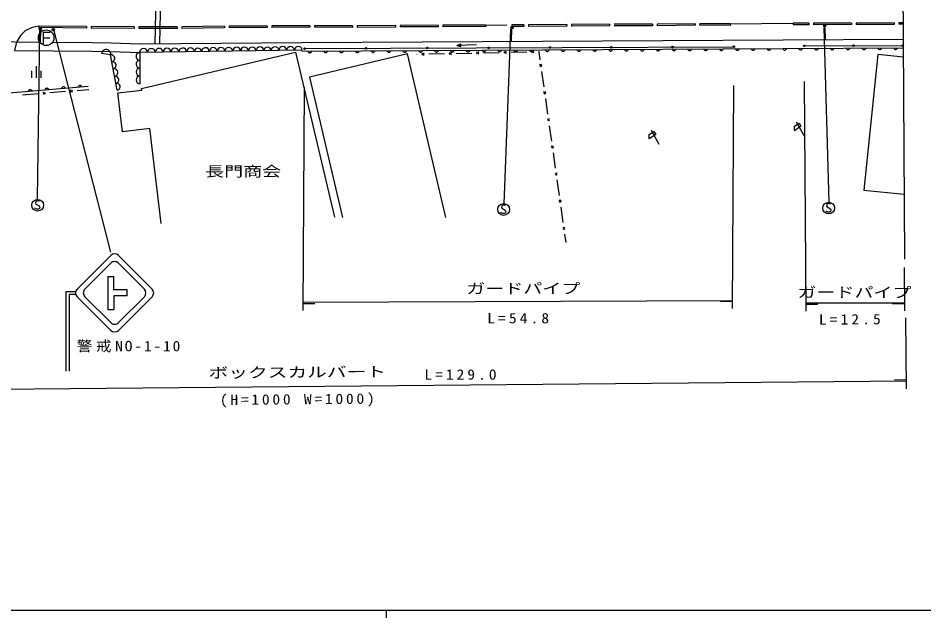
# Model space of a CAD drawing. Units: millimetres, scale not verified. Extents: x 40000 to 680000, y 20000 to 380000.
# Drawn here: x 120940 to 236746, y 204000 to 280623 of the extents above; entities that cross this region are included whole.
import ezdxf
from ezdxf.enums import TextEntityAlignment as Align

# ---------------------------------------------------------------- set-up
doc = ezdxf.new("R2010")
doc.units = ezdxf.units.MM
doc.header["$LTSCALE"] = 1000
doc.layers.add('M-BGD', color=7, linetype='Continuous', lineweight=25)
doc.layers.add('M-TTL-BAND', color=7, linetype='Continuous', lineweight=25)
doc.styles.add('ＭＳ ゴシック', font='')
doc.styles.get('ＭＳ ゴシック').set_extended_font_data('MS Gothic')

msp = doc.modelspace()

# ---------------------------------------------------------------- linework, layer by layer
at = {"layer": 'M-BGD'}
for p, q in [((138684, 291314), (138432, 277347)), ((139284, 291330), (139032, 277352)), ((123590, 279608), (123588, 279408)), ((129692, 279361), (123588, 279408)), ((129694, 279561), (123590, 279608)), ((125461, 279153), (132740, 250710)), ((129694, 279561), (129692, 279361)), ((130294, 279557), (130292, 279357)), ((135769, 279312), (130292, 279357)), ((135771, 279512), (130294, 279557)), ((135771, 279512), (135769, 279312)), ((141255, 279516), (136371, 279508)), ((136371, 279508), (136371, 279308)), ((141255, 279316), (136371, 279308)), ((141255, 279516), (141255, 279316)), ((147313, 279579), (141855, 279517)), ((141855, 279517), (141857, 279317)), ((147316, 279379), (141857, 279317)), ((147313, 279579), (147316, 279379)), ((152763, 279615), (147913, 279586)), ((147913, 279586), (147914, 279386)), ((152764, 279415), (147914, 279386)), ((152763, 279615), (152764, 279415)), ((158253, 279649), (153363, 279619)), ((153363, 279619), (153364, 279419)), ((158254, 279449), (153364, 279419)), ((158253, 279649), (158254, 279449)), ((158853, 279653), (158852, 279453)), ((163692, 279445), (158852, 279453)), ((163693, 279645), (158853, 279653)), ((163693, 279645), (163692, 279445)), ((169183, 279685), (164293, 279644)), ((164293, 279644), (164294, 279444)), ((169185, 279485), (164294, 279444)), ((169183, 279685), (169185, 279485)), ((174662, 279720), (169783, 279690)), ((169783, 279690), (169784, 279490)), ((174664, 279520), (169784, 279490)), ((174662, 279720), (174664, 279520)), ((180742, 279742), (175262, 279723)), ((175262, 279723), (175263, 279523)), ((180743, 279542), (175263, 279523)), ((180742, 279742), (183444, 279757)), ((180742, 279742), (180743, 279542)), ((183899, 279200), (183033, 256886)), ((184019, 279195), (183961, 277696)), ((185584, 279768), (184044, 279760)), ((184044, 279760), (184045, 279560)), ((185585, 279568), (184045, 279560)), ((185584, 279768), (185585, 279568)), ((191083, 279809), (186184, 279771)), ((186184, 279771), (186185, 279571)), ((191085, 279609), (186185, 279571)), ((191083, 279809), (191085, 279609)), ((196564, 279835), (191683, 279813)), ((191683, 279813), (191684, 279613)), ((196565, 279635), (191684, 279613)), ((196564, 279835), (196565, 279635)), ((202044, 279853), (197164, 279838)), ((202045, 279653), (197164, 279638)), ((202044, 279853), (202045, 279653)), ((207503, 279905), (202644, 279854)), ((202644, 279854), (202646, 279654)), ((207505, 279705), (202646, 279654)), ((207503, 279905), (207505, 279705)), ((208102, 279711), (208103, 279911)), ((211963, 279690), (208102, 279711)), ((211964, 279890), (208103, 279911)), ((211964, 279890), (211963, 279690)), ((211964, 279890), (220014, 279976)), ((220014, 279976), (220013, 279776)), ((222044, 279772), (220013, 279776)), ((222044, 279972), (220014, 279976)), ((222044, 279972), (222044, 279772)), ((227476, 279994), (222644, 279971)), ((222644, 279971), (222645, 279771)), ((227477, 279794), (222645, 279771)), ((223971, 279416), (224606, 257109)), ((224091, 279419), (224134, 277920)), ((227476, 279994), (227477, 279794)), ((232928, 280030), (228076, 279997)), ((228076, 279997), (228077, 279797)), ((232930, 279830), (228077, 279797)), ((232928, 280030), (232930, 279830)), ((234124, 280037), (233528, 280035)), ((233528, 280035), (233529, 279835)), ((234125, 279837), (233529, 279835)), ((123676, 279064), (123388, 257475)), ((123796, 279063), (123776, 277563)), ((124127, 278841), (124127, 277321)), ((124127, 278841), (125047, 278841)), ((124127, 278121), (125007, 278121)), ((157221, 276404), (234142, 276845)), ((157574, 276723), (212451, 276975)), ((179542, 277231), (177044, 277136)), ((221464, 277079), (234020, 277111)), ((132773, 275927), (131591, 276116)), ((133611, 271408), (132773, 275927)), ((157276, 276512), (136513, 276231)), ((136513, 276231), (136520, 272225)), ((171920, 276009), (171966, 276010)), ((172563, 276143), (172868, 275910)), ((172863, 276150), (172568, 275903)), ((173465, 276043), (175465, 276087)), ((176062, 276220), (176367, 275986)), ((176362, 276226), (176067, 275980)), ((176964, 276119), (178964, 276163)), ((179561, 276296), (179866, 276063)), ((179861, 276303), (179566, 276056)), ((180464, 276196), (182463, 276239)), ((183060, 276373), (183366, 276139)), ((183360, 276379), (183066, 276133)), ((183963, 276272), (185962, 276316)), ((186560, 276449), (186865, 276216)), ((186860, 276455), (186565, 276209)), ((187462, 276349), (187508, 276350)), ((187508, 276350), (187657, 275298)), ((123258, 274492), (123258, 272992)), ((187902, 274423), (187622, 274687)), ((187860, 274721), (187664, 274390)), ((122658, 273892), (122658, 272992)), ((123858, 273892), (123858, 272992)), ((187867, 273813), (188148, 271832)), ((221704, 243194), (221496, 272537)), ((129916, 271906), (115072, 270621)), ((124421, 270892), (124102, 271106)), ((124123, 270867), (124401, 271131)), ((127002, 271230), (125009, 271062)), ((127909, 271185), (127590, 271399)), ((127610, 271160), (127889, 271425)), ((129967, 271479), (128497, 271355)), ((136746, 271433), (136719, 271632)), ((157372, 243271), (157544, 271780)), ((188393, 270958), (188113, 271221)), ((188351, 271255), (188155, 270924)), ((212421, 272031), (212249, 243522)), ((123515, 270936), (121522, 270769)), ((188358, 270347), (188639, 268367)), ((188884, 267493), (188604, 267756)), ((188842, 267790), (188646, 267459)), ((188849, 266882), (189130, 264902)), ((220431, 267364), (221431, 265564)), ((201857, 266309), (202857, 264509)), ((189375, 264027), (189095, 264291)), ((189333, 264324), (189137, 263994)), ((189340, 263416), (189620, 261436)), ((189865, 260562), (189586, 260825)), ((189823, 260859), (189628, 260528)), ((189831, 259951), (190111, 257971)), ((190356, 257096), (190077, 257360)), ((190314, 257393), (190119, 257063)), ((190322, 256486), (190602, 254505)), ((190847, 253631), (190568, 253894)), ((190805, 253928), (190610, 253597)), ((190813, 253020), (190962, 251968)), ((132787, 250307), (128493, 246013)), ((133777, 250307), (138071, 246013)), ((129483, 246013), (132787, 249317)), ((133777, 249317), (137081, 246013)), ((234221, 248770), (234260, 243226)), ((132409, 247617), (132409, 243417)), ((132409, 247617), (133193, 247617)), ((133193, 245909), (133193, 247617)), ((134901, 245909), (133193, 245909)), ((134901, 245125), (134901, 245909)), ((128493, 245023), (132787, 240729)), ((129483, 245023), (132787, 241719)), ((134901, 245125), (133193, 245125)), ((133193, 245125), (133193, 243417)), ((138071, 245023), (133777, 240729)), ((133777, 241719), (137081, 245023)), ((212255, 244522), (157378, 244271)), ((212256, 244402), (210756, 244395)), ((132409, 243417), (133193, 243417)), ((157378, 244151), (158878, 244158)), ((234253, 244226), (221697, 244194)), ((221698, 244074), (223198, 244077)), ((234254, 244106), (232754, 244102)), ((234515, 233277), (234438, 242346)), ((105425, 233098), (234506, 234277)), ((234505, 234397), (233005, 234383))]:
    msp.add_line(p, q, dxfattribs=at)
for points in [[(234291, 249815), (234097, 284814), (233904, 319814)], [(123590, 279608), (122718, 279417), (121860, 279003), (121227, 278406), (120714, 277564), (120478, 276482), (130379, 276408), (132756, 276380), (136513, 276231)], [(125328, 277546), (130392, 277508), (132785, 277479), (136530, 277331), (157213, 277504), (234135, 277945)], [(115446, 277736), (120499, 277582), (123680, 277558)], [(222758, 276780), (222779, 276720), (222809, 276670), (222859, 276621), (222909, 276591), (222969, 276571), (223049, 276572), (223109, 276592), (223159, 276622), (223209, 276673), (223239, 276723), (223258, 276783)], [(224782, 276792), (224803, 276732), (224833, 276682), (224883, 276632), (224934, 276603), (224994, 276583), (225074, 276583), (225134, 276604), (225183, 276634), (225233, 276684), (225263, 276735), (225282, 276795)], [(226807, 276803), (226827, 276744), (226857, 276694), (226908, 276644), (226958, 276614), (227018, 276595), (227098, 276595), (227158, 276615), (227208, 276646), (227257, 276696), (227287, 276746), (227307, 276806)], [(228831, 276815), (228851, 276755), (228882, 276705), (228932, 276656), (228982, 276626), (229042, 276606), (229122, 276607), (229182, 276627), (229232, 276657), (229282, 276708), (229311, 276758), (229331, 276818)], [(230855, 276827), (230876, 276767), (230906, 276717), (230956, 276667), (231006, 276638), (231066, 276618), (231146, 276618), (231206, 276639), (231256, 276669), (231306, 276719), (231336, 276769), (231355, 276830)], [(232879, 276838), (232900, 276778), (232930, 276729), (232980, 276679), (233031, 276649), (233091, 276629), (233171, 276630), (233231, 276650), (233280, 276681), (233330, 276731), (233360, 276781), (233379, 276841)], [(136719, 271632), (156425, 276272), (161391, 255183)], [(157983, 276409), (158003, 276349), (158033, 276299), (158084, 276249), (158134, 276219), (158194, 276200), (158274, 276200), (158334, 276221), (158384, 276251), (158433, 276301), (158463, 276351), (158483, 276411)], [(175644, 255163), (170724, 276056), (158175, 273100), (162400, 255158)], [(160007, 276420), (160027, 276360), (160058, 276310), (160108, 276261), (160158, 276231), (160218, 276211), (160298, 276212), (160358, 276232), (160408, 276262), (160458, 276313), (160487, 276363), (160507, 276423)], [(162031, 276432), (162051, 276372), (162082, 276322), (162132, 276272), (162182, 276243), (162242, 276223), (162322, 276223), (162382, 276244), (162432, 276274), (162482, 276324), (162511, 276375), (162531, 276435)], [(164055, 276443), (164076, 276383), (164106, 276334), (164156, 276284), (164206, 276254), (164267, 276235), (164347, 276235), (164406, 276255), (164456, 276286), (164506, 276336), (164536, 276386), (164555, 276446)], [(166080, 276455), (166100, 276395), (166130, 276345), (166181, 276296), (166231, 276266), (166291, 276246), (166371, 276247), (166431, 276267), (166481, 276297), (166530, 276348), (166560, 276398), (166580, 276458)], [(168104, 276467), (168124, 276407), (168154, 276357), (168205, 276307), (168255, 276277), (168315, 276258), (168395, 276258), (168455, 276279), (168505, 276309), (168554, 276359), (168584, 276409), (168604, 276469)], [(170128, 276478), (170148, 276418), (170179, 276368), (170229, 276319), (170279, 276289), (170339, 276269), (170419, 276270), (170479, 276290), (170529, 276321), (170579, 276371), (170608, 276421), (170628, 276481)], [(172152, 276490), (172173, 276430), (172203, 276380), (172253, 276330), (172303, 276301), (172364, 276281), (172444, 276281), (172503, 276302), (172553, 276332), (172603, 276382), (172633, 276433), (172652, 276493)], [(174177, 276501), (174197, 276442), (174227, 276392), (174277, 276342), (174328, 276312), (174388, 276293), (174468, 276293), (174528, 276313), (174577, 276344), (174627, 276394), (174657, 276444), (174677, 276504)], [(176201, 276513), (176221, 276453), (176251, 276403), (176302, 276354), (176352, 276324), (176412, 276304), (176492, 276305), (176552, 276325), (176602, 276355), (176651, 276406), (176681, 276456), (176701, 276516)], [(178225, 276525), (178245, 276465), (178276, 276415), (178326, 276365), (178376, 276336), (178436, 276316), (178516, 276316), (178576, 276337), (178626, 276367), (178676, 276417), (178705, 276467), (178725, 276528)], [(180249, 276536), (180270, 276476), (180300, 276427), (180350, 276377), (180400, 276347), (180460, 276327), (180540, 276328), (180600, 276348), (180650, 276379), (180700, 276429), (180730, 276479), (180749, 276539)], [(182273, 276548), (182294, 276488), (182324, 276438), (182374, 276388), (182425, 276359), (182485, 276339), (182565, 276340), (182625, 276360), (182674, 276390), (182724, 276440), (182754, 276491), (182773, 276551)], [(184298, 276560), (184318, 276500), (184348, 276450), (184399, 276400), (184449, 276370), (184509, 276351), (184589, 276351), (184649, 276372), (184699, 276402), (184748, 276452), (184778, 276502), (184798, 276562)], [(186322, 276571), (186342, 276511), (186373, 276461), (186423, 276412), (186473, 276382), (186533, 276362), (186613, 276363), (186673, 276383), (186723, 276413), (186773, 276464), (186802, 276514), (186822, 276574)], [(188346, 276583), (188367, 276523), (188397, 276473), (188447, 276423), (188497, 276394), (188557, 276374), (188637, 276374), (188697, 276395), (188747, 276425), (188797, 276475), (188827, 276525), (188846, 276586)], [(190370, 276594), (190391, 276534), (190421, 276485), (190471, 276435), (190522, 276405), (190582, 276386), (190662, 276386), (190722, 276406), (190771, 276437), (190821, 276487), (190851, 276537), (190870, 276597)], [(192395, 276606), (192415, 276546), (192445, 276496), (192496, 276447), (192546, 276417), (192606, 276397), (192686, 276398), (192746, 276418), (192796, 276448), (192845, 276499), (192875, 276549), (192895, 276609)], [(194419, 276618), (194439, 276558), (194470, 276508), (194520, 276458), (194570, 276428), (194630, 276409), (194710, 276409), (194770, 276430), (194820, 276460), (194870, 276510), (194899, 276560), (194919, 276620)], [(196443, 276629), (196464, 276569), (196494, 276519), (196544, 276470), (196594, 276440), (196654, 276420), (196734, 276421), (196794, 276441), (196844, 276471), (196894, 276522), (196923, 276572), (196943, 276632)], [(198467, 276641), (198488, 276581), (198518, 276531), (198568, 276481), (198618, 276452), (198679, 276432), (198759, 276432), (198818, 276453), (198868, 276483), (198918, 276533), (198948, 276584), (198967, 276644)], [(200492, 276652), (200512, 276593), (200542, 276543), (200593, 276493), (200643, 276463), (200703, 276444), (200783, 276444), (200843, 276464), (200893, 276495), (200942, 276545), (200972, 276595), (200992, 276655)], [(202516, 276664), (202536, 276604), (202566, 276554), (202617, 276505), (202667, 276475), (202727, 276455), (202807, 276456), (202867, 276476), (202917, 276506), (202966, 276557), (202996, 276607), (203016, 276667)], [(204540, 276676), (204560, 276616), (204591, 276566), (204641, 276516), (204691, 276487), (204751, 276467), (204831, 276467), (204891, 276488), (204941, 276518), (204991, 276568), (205020, 276618), (205040, 276679)], [(206564, 276687), (206585, 276627), (206615, 276578), (206665, 276528), (206715, 276498), (206776, 276478), (206856, 276479), (206915, 276499), (206965, 276530), (207015, 276580), (207045, 276630), (207064, 276690)], [(208589, 276699), (208609, 276639), (208639, 276589), (208689, 276539), (208740, 276510), (208800, 276490), (208880, 276491), (208940, 276511), (208989, 276541), (209039, 276591), (209069, 276642), (209089, 276702)], [(210613, 276710), (210633, 276651), (210663, 276601), (210714, 276551), (210764, 276521), (210824, 276502), (210904, 276502), (210964, 276523), (211014, 276553), (211063, 276603), (211093, 276653), (211113, 276713)], [(212637, 276722), (212657, 276662), (212688, 276612), (212738, 276563), (212788, 276533), (212848, 276513), (212928, 276514), (212988, 276534), (213038, 276564), (213088, 276615), (213117, 276665), (213137, 276725)], [(214661, 276734), (214682, 276674), (214712, 276624), (214762, 276574), (214812, 276545), (214872, 276525), (214952, 276525), (215012, 276546), (215062, 276576), (215112, 276626), (215142, 276676), (215161, 276737)], [(216686, 276745), (216706, 276685), (216736, 276636), (216786, 276586), (216837, 276556), (216897, 276537), (216977, 276537), (217037, 276557), (217086, 276588), (217136, 276638), (217166, 276688), (217186, 276748)], [(218710, 276757), (218730, 276697), (218760, 276647), (218811, 276598), (218861, 276568), (218921, 276548), (219001, 276549), (219061, 276569), (219111, 276599), (219160, 276650), (219190, 276700), (219210, 276760)], [(220734, 276769), (220754, 276709), (220785, 276659), (220835, 276609), (220885, 276579), (220945, 276560), (221025, 276560), (221085, 276581), (221135, 276611), (221185, 276661), (221214, 276711), (221234, 276771)], [(234148, 275626), (230858, 275965), (229076, 258647), (234245, 258115)], [(122743, 271285), (122718, 271343), (122684, 271390), (122630, 271435), (122577, 271461), (122516, 271476), (122436, 271469), (122378, 271444), (122331, 271410), (122285, 271355), (122260, 271303), (122245, 271242)], [(124864, 271468), (124839, 271526), (124805, 271574), (124750, 271619), (124698, 271645), (124637, 271659), (124557, 271652), (124499, 271627), (124452, 271593), (124406, 271539), (124380, 271487), (124366, 271425)], [(126984, 271652), (126959, 271710), (126925, 271757), (126871, 271803), (126819, 271828), (126757, 271843), (126677, 271836), (126619, 271811), (126572, 271777), (126527, 271723), (126501, 271670), (126486, 271609)], [(129105, 271835), (129080, 271893), (129046, 271941), (128992, 271986), (128939, 272012), (128878, 272026), (128798, 272020), (128740, 271994), (128693, 271960), (128647, 271906), (128622, 271854), (128607, 271792)], [(139241, 254366), (137771, 266521), (134297, 266101), (133697, 271065), (136746, 271433)], [(123676, 257201), (123616, 257261), (123496, 257291), (123376, 257291), (123196, 257201), (123166, 257021), (123226, 256871), (123646, 256631), (123706, 256481), (123676, 256301), (123526, 256211), (123316, 256211), (123136, 256301), (123076, 256391)], [(183253, 256656), (183193, 256716), (183073, 256746), (182953, 256746), (182773, 256656), (182743, 256476), (182803, 256326), (183223, 256086), (183283, 255936), (183253, 255756), (183103, 255666), (182893, 255666), (182713, 255756), (182653, 255846)], [(224816, 256830), (224756, 256890), (224636, 256920), (224516, 256920), (224336, 256830), (224306, 256650), (224366, 256500), (224786, 256260), (224846, 256110), (224816, 255930), (224666, 255840), (224456, 255840), (224276, 255930), (224216, 256020)], [(127082, 235518), (127082, 245718), (128282, 245718)], [(128282, 245318), (127482, 245318), (127482, 235518)]]:
    msp.add_lwpolyline(points, dxfattribs=at)
for points in [[(177044, 277136), (177550, 276995), (177538, 277315)], [(177104, 277139), (177529, 277025), (177519, 277284)], [(177164, 277141), (177508, 277054), (177500, 277254)], [(177224, 277143), (177486, 277083), (177481, 277223)], [(177284, 277145), (177465, 277112), (177462, 277192)], [(177364, 277148), (177444, 277141), (177443, 277161)], [(220791, 267204), (221031, 266804), (220191, 266244), (220191, 266804)], [(202217, 266149), (202457, 265749), (201617, 265189), (201617, 265749)]]:
    msp.add_lwpolyline(points, close=True, dxfattribs=at)
for centre, radius in [((124527, 278121), 1000), ((123777, 279231), 150), ((123777, 279231), 90), ((123777, 279231), 30), ((125461, 279153), 150), ((125461, 279153), 90), ((125461, 279153), 30), ((184070, 279419), 150), ((184070, 279419), 90), ((184070, 279419), 30), ((224050, 279652), 150), ((224050, 279652), 90), ((224050, 279652), 30), ((157574, 276723), 100), ((157574, 276723), 88), ((157574, 276723), 76), ((157574, 276723), 64), ((165414, 276759), 100), ((165414, 276759), 88), ((165414, 276759), 76), ((165414, 276759), 64), ((165414, 276759), 52), ((165414, 276759), 40), ((165414, 276759), 28), ((173253, 276795), 100), ((173253, 276795), 88), ((173253, 276795), 76), ((173253, 276795), 64), ((173253, 276795), 52), ((173253, 276795), 40), ((173253, 276795), 28), ((173253, 276795), 16), ((173253, 276795), 4), ((181093, 276831), 100), ((181093, 276831), 88), ((181093, 276831), 76), ((181093, 276831), 64), ((181093, 276831), 52), ((181093, 276831), 40), ((181093, 276831), 28), ((181093, 276831), 16), ((181093, 276831), 4), ((188932, 276867), 100), ((188932, 276867), 88), ((188932, 276867), 76), ((188932, 276867), 64), ((188932, 276867), 52), ((188932, 276867), 40), ((188932, 276867), 28), ((188932, 276867), 16), ((188932, 276867), 4), ((196772, 276903), 100), ((196772, 276903), 88), ((196772, 276903), 76), ((196772, 276903), 64), ((196772, 276903), 52), ((196772, 276903), 40), ((196772, 276903), 28), ((196772, 276903), 16), ((196772, 276903), 4), ((204612, 276939), 100), ((204612, 276939), 88), ((204612, 276939), 76), ((204612, 276939), 64), ((204612, 276939), 52), ((204612, 276939), 40), ((204612, 276939), 28), ((204612, 276939), 16), ((204612, 276939), 4), ((212451, 276975), 100), ((212451, 276975), 88), ((212451, 276975), 76), ((212451, 276975), 64), ((212451, 276975), 52), ((212451, 276975), 40), ((212451, 276975), 28), ((212451, 276975), 16), ((212451, 276975), 4), ((221464, 277079), 100), ((221464, 277079), 88), ((221464, 277079), 76), ((221464, 277079), 64), ((221464, 277079), 52), ((221464, 277079), 40), ((221464, 277079), 28), ((221464, 277079), 16), ((221464, 277079), 4), ((227742, 277095), 100), ((227742, 277095), 88), ((227742, 277095), 76), ((227742, 277095), 64), ((227742, 277095), 52), ((227742, 277095), 40), ((227742, 277095), 28), ((227742, 277095), 16), ((227742, 277095), 4), ((234020, 277111), 100), ((234020, 277111), 88), ((234020, 277111), 76), ((234020, 277111), 64), ((234020, 277111), 52), ((234020, 277111), 40), ((234020, 277111), 28), ((234020, 277111), 16), ((234020, 277111), 4), ((157574, 276723), 52), ((157574, 276723), 40), ((157574, 276723), 28), ((157574, 276723), 16), ((157574, 276723), 4), ((165414, 276759), 16), ((165414, 276759), 4), ((123436, 256721), 750), ((224576, 256350), 750), ((183013, 256176), 750)]:
    msp.add_circle(centre, radius, dxfattribs=at)
for centre, radius, start, end in [((139978, 276278), 500, 0.77442, 180.77442), ((140978, 276291), 500, 0.77442, 180.77442), ((141978, 276305), 500, 0.77442, 180.77442), ((142978, 276318), 500, 0.77442, 180.77442), ((143928, 276331), 450, 0.77442, 180.77442), ((144877, 276344), 500, 0.77442, 180.77442), ((145877, 276357), 500, 0.77442, 180.77442), ((146877, 276371), 500, 0.77442, 180.77442), ((147877, 276384), 500, 0.77442, 180.77442), ((148877, 276398), 500, 0.77442, 180.77442), ((149877, 276412), 500, 0.77442, 180.77442), ((150877, 276425), 500, 0.77442, 180.77442), ((151877, 276439), 500, 0.77442, 180.77442), ((152827, 276451), 450, 0.77442, 180.77442), ((153777, 276464), 500, 0.77442, 180.77442), ((154777, 276478), 500, 0.77442, 180.77442), ((155777, 276491), 500, 0.77442, 180.77442), ((156776, 276505), 500, 0.77442, 180.77442), ((132180, 276022), 600, 350.93928, 170.93928), ((132854, 275489), 450, 280.51187, 100.51187), ((136514, 275731), 500, 90.10464, 270.10464), ((136978, 276237), 500, 0.77442, 180.77442), ((137978, 276251), 500, 0.77442, 180.77442), ((138978, 276264), 500, 0.77442, 180.77442), ((133018, 274604), 450, 280.51187, 100.51187), ((136516, 274731), 500, 90.10464, 270.10464), ((133192, 273670), 500, 280.51187, 100.51187), ((136518, 273731), 500, 90.10464, 270.10464), ((133365, 272735), 450, 280.51187, 100.51187), ((133529, 271851), 450, 280.51187, 100.51187), ((136519, 272731), 500, 90.10464, 270.10464), ((133282, 249812), 700, 45, 135), ((133282, 248822), 700, 44.99985, 135), ((128988, 245518), 700, 135, 225), ((129978, 245518), 700, 135, 225.00005), ((136586, 245518), 700, 315.00011, 44.99984), ((137576, 245518), 700, 315, 45), ((133282, 242214), 700, 225.00005, 315.00011), ((133282, 241224), 700, 225, 315)]:
    msp.add_arc(centre, radius, start, end, dxfattribs=at)
at = {"layer": 'M-TTL-BAND'}
for p, q in [((40000, 205000), (579000, 205000)), ((168000, 205000), (168000, 204000))]:
    msp.add_line(p, q, dxfattribs=at)

# ---------------------------------------------------------------- texts
at = {"layer": 'M-BGD', "style": 'ＭＳ ゴシック', "width": 1.35}
for s, p in [('長門商会', (144854, 259990)), ('ガードパイプ', (178233, 245028))]:
    msp.add_text(s, height=1320, dxfattribs=at).set_placement(p, align=Align.BOTTOM_LEFT)
at = {"layer": 'M-BGD', "style": 'ＭＳ ゴシック'}
for s, rotation, width, p in [('ガードパイプ', 359.8, 1.35, (220567, 244556)), ('ボックスカルバート', 0.4, 1.4, (145297, 234252))]:
    msp.add_text(s, height=1320, rotation=rotation, dxfattribs=dict(at, width=width)).set_placement(p, align=Align.BOTTOM_LEFT)
at = {"layer": 'M-BGD', "char_height": 1320, "attachment_point": 7, "style": 'ＭＳ ゴシック'}
for s, insert in [('\\T1.4;\\W1.1;L=54.8', (180924, 241611)), ('\\T1.24;\\W1.1;警戒NO-1-10', (128435, 237916)), ('\\T1.39;\\W1.1;L=129.0', (172883, 234413))]:
    msp.add_mtext(s, dxfattribs=dict(at, insert=insert))
at = {"layer": 'M-BGD', "char_height": 1320, "attachment_point": 7, "rotation": 0.5, "style": 'ＭＳ ゴシック'}
for s, insert in [('\\T1.4;\\W1.1;L=12.5', (223333, 241427)), ('\\T1.36;\\W1.1;(H=1000\\~W=1000)', (146745, 230840))]:
    msp.add_mtext(s, dxfattribs=dict(at, insert=insert))

doc.saveas('drawing.dxf')
